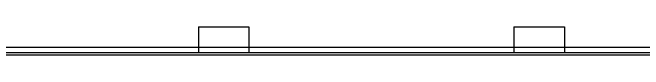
# Model space of a CAD drawing. Extents: x 168 to 388, y 259 to 356.
# Drawn here: x 300.67 to 315.9, y 352.88 to 353.57 of the extents above; entities that cross this region are included whole.
import ezdxf

# ---------------------------------------------------------------- set-up
doc = ezdxf.new("R2010")
doc.units = 0
doc.header["$MEASUREMENT"] = 0
doc.layers.get('0').update_dxf_attribs({"linetype": 'CONTINUOUS'})

msp = doc.modelspace()

# ---------------------------------------------------------------- linework, layer by layer
at = {"color": 7, "linetype": 'Continuous'}
for p, q in [((305.155, 353.567), (305.155, 352.949)), ((305.155, 353.567), (306.375, 353.567)), ((306.375, 353.567), (306.375, 352.949)), ((312.775, 353.567), (312.775, 352.949)), ((312.775, 353.567), (313.995, 353.567)), ((313.995, 353.567), (313.995, 352.949)), ((377.095, 353.067), (207.765, 353.067)), ((208.65, 352.949), (382.53, 352.949)), ((387.132, 352.883), (204.049, 352.883))]:
    msp.add_line(p, q, dxfattribs=at)

doc.saveas('drawing.dxf')
